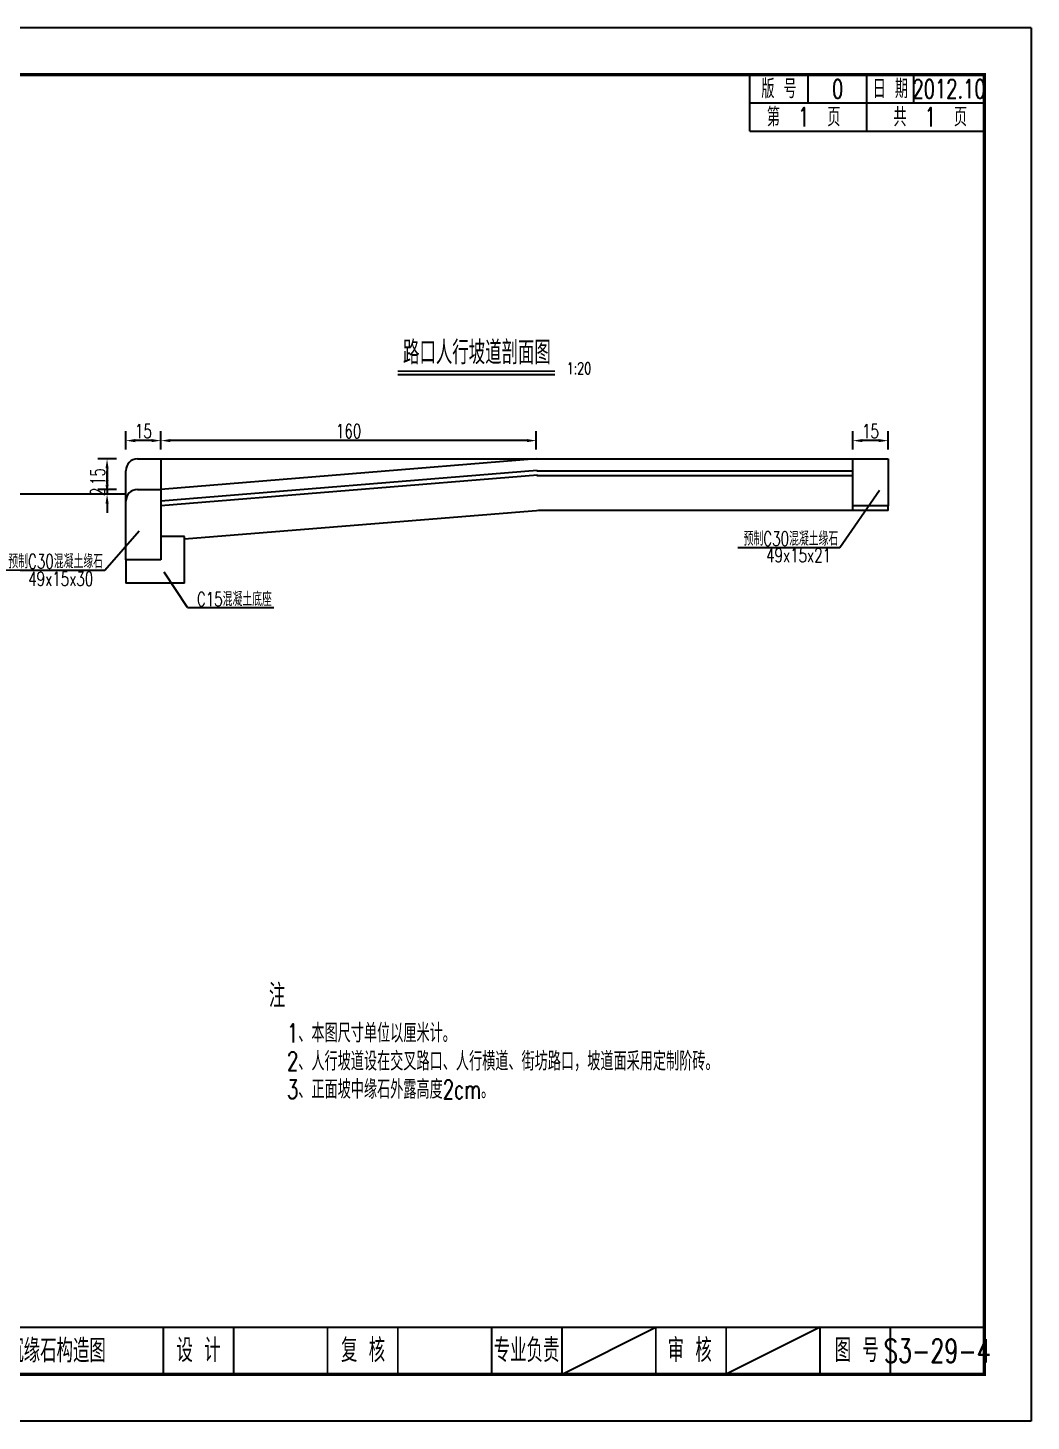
# Model space of a CAD drawing. Header units: millimetres. Extents: x 2287 to 3127, y 131 to 428.
# Drawn here: x 2913.4 to 3127.2, y 131.2 to 428.2 of the extents above; entities that cross this region are included whole.
import ezdxf
from ezdxf.enums import TextEntityAlignment as Align

# ---------------------------------------------------------------- set-up
doc = ezdxf.new("R2010")
doc.units = ezdxf.units.MM
doc.header["$LTSCALE"] = 5
for name, color, linetype in [('图框', 7, 'Continuous'), ('尺寸标注', 2, 'Continuous'), ('文字', 7, 'Continuous'), ('文字字符', 7, 'Continuous'), ('标注（黄）', 2, 'Continuous')]:
    doc.layers.add(name, color=color, linetype=linetype)
doc.styles.get("Standard").update_dxf_attribs({"font": 'simplex1.shx', "width": 0.7, "bigfont": 'hztxt.shx'})
doc.dimstyles.new('比例1：20', dxfattribs={"dimtxt": 3, "dimasz": 2, "dimexe": 2, "dimexo": 2, "dimgap": 0.5, "dimtad": 1, "dimlfac": 2, "dimzin": 13, "dimdsep": 46, "dimtxsty": 'Standard', "dimcen": -0.09, "dimclrd": 4, "dimclre": 4, "dimclrt": 7, "dimaunit": 1, "dimadec": 0, "dimazin": 0, "dimtfac": 0.0005, "dimtix": 1, "dimtmove": 2, "dimatfit": 3, "dimfxl": 0, "dimtolj": 1, "dimtzin": 13, "dimlwd": -1, "dimlwe": -1, "dimarcsym": 0})

# ---------------------------------------------------------------- blocks, each defined once
blk = doc.blocks.new('*D2')
at = {"layer": 'DEFPOINTS', "color": 0}
for p in [(3089.25, 340.24), (3089.25, 336.33), (3096.75, 336.33)]:
    blk.add_point(p, dxfattribs=at)
at = {"layer": '尺寸标注', "color": 4}
for p, q in [((3089.25, 338.33), (3089.25, 342.24)), ((3096.75, 338.33), (3096.75, 342.24)), ((3094.75, 340.24), (3091.25, 340.24))]:
    blk.add_line(p, q, dxfattribs=at)
for points in [[(3091.25, 340.58), (3091.25, 339.91), (3089.25, 340.24)], [(3094.75, 340.58), (3094.75, 339.91), (3096.75, 340.24)]]:
    blk.add_solid(points, dxfattribs=at)
at = {"layer": '尺寸标注', "color": 7, "insert": (3093, 342.24), "char_height": 3, "attachment_point": 5}
blk.add_mtext('\\A1;15', dxfattribs=at)
blk = doc.blocks.new('*D3')
at = {"layer": 'DEFPOINTS', "color": 0}
for p in [(2941.75, 340.24), (2941.75, 336.33), (3021.75, 336.33)]:
    blk.add_point(p, dxfattribs=at)
at = {"layer": '尺寸标注', "color": 4}
for p, q in [((2941.75, 338.33), (2941.75, 342.24)), ((3021.75, 338.33), (3021.75, 342.24)), ((3019.75, 340.24), (2943.75, 340.24))]:
    blk.add_line(p, q, dxfattribs=at)
for points in [[(2943.75, 340.58), (2943.75, 339.91), (2941.75, 340.24)], [(3019.75, 340.58), (3019.75, 339.91), (3021.75, 340.24)]]:
    blk.add_solid(points, dxfattribs=at)
at = {"layer": '尺寸标注', "color": 7, "insert": (2981.75, 342.24), "char_height": 3, "attachment_point": 5}
blk.add_mtext('\\A1;160', dxfattribs=at)
blk = doc.blocks.new('*D4')
at = {"layer": 'DEFPOINTS', "color": 0}
for p in [(2934.25, 340.24), (2934.25, 336.33), (2941.75, 336.33)]:
    blk.add_point(p, dxfattribs=at)
at = {"layer": '尺寸标注', "color": 4}
for p, q in [((2934.25, 338.33), (2934.25, 342.24)), ((2941.75, 338.33), (2941.75, 342.24)), ((2939.75, 340.24), (2936.25, 340.24))]:
    blk.add_line(p, q, dxfattribs=at)
for points in [[(2936.25, 340.58), (2936.25, 339.91), (2934.25, 340.24)], [(2939.75, 340.58), (2939.75, 339.91), (2941.75, 340.24)]]:
    blk.add_solid(points, dxfattribs=at)
at = {"layer": '尺寸标注', "color": 7, "insert": (2938, 342.24), "char_height": 3, "attachment_point": 5}
blk.add_mtext('\\A1;15', dxfattribs=at)
blk = doc.blocks.new('*D5')
at = {"layer": 'DEFPOINTS', "color": 0}
for p in [(2934.25, 329.83), (2930.26, 328.83), (2934.25, 328.83)]:
    blk.add_point(p, dxfattribs=at)
at = {"layer": '尺寸标注', "color": 4}
for p, q in [((2930.26, 331.83), (2930.26, 333.83)), ((2932.25, 329.83), (2928.26, 329.83)), ((2930.26, 329.83), (2930.26, 328.83)), ((2932.25, 328.83), (2928.26, 328.83)), ((2930.26, 326.83), (2930.26, 324.83))]:
    blk.add_line(p, q, dxfattribs=at)
for points in [[(2929.93, 331.83), (2930.59, 331.83), (2930.26, 329.83)], [(2929.93, 326.83), (2930.59, 326.83), (2930.26, 328.83)]]:
    blk.add_solid(points, dxfattribs=at)
at = {"layer": '尺寸标注', "color": 7, "insert": (2928.26, 329.33), "char_height": 3, "attachment_point": 5, "rotation": 90}
blk.add_mtext('\\A1;2', dxfattribs=at)
blk = doc.blocks.new('*D6')
at = {"layer": 'DEFPOINTS', "color": 0}
for p in [(2934.25, 336.33), (2930.26, 328.83), (2934.25, 328.83)]:
    blk.add_point(p, dxfattribs=at)
at = {"layer": '尺寸标注', "color": 4}
for p, q in [((2932.25, 336.33), (2928.26, 336.33)), ((2930.26, 334.33), (2930.26, 330.83)), ((2932.25, 328.83), (2928.26, 328.83))]:
    blk.add_line(p, q, dxfattribs=at)
for points in [[(2929.93, 334.33), (2930.59, 334.33), (2930.26, 336.33)], [(2929.93, 330.83), (2930.59, 330.83), (2930.26, 328.83)]]:
    blk.add_solid(points, dxfattribs=at)
at = {"layer": '尺寸标注', "color": 7, "insert": (2928.26, 332.58), "char_height": 3, "attachment_point": 5, "rotation": 90}
blk.add_mtext('\\A1;15', dxfattribs=at)
blk = doc.blocks.new('series')
at = {"width": 0.75}
for tag, height, p in [('页码', 4, (-35, -19)), ('图名', 5, (-220, -282)), ('图号', 5, (-20, -282))]:
    blk.add_attdef(tag, text='', height=height, dxfattribs=at).set_placement(p, align=Align.MIDDLE_CENTER)

msp = doc.modelspace()

# ---------------------------------------------------------------- linework, layer by layer
at = {"color": 0}
for p, q in [((3127.2425, 428.2291), (2707.2425, 428.2291)), ((3127.2425, 428.2291), (3127.2425, 131.2291)), ((3127.2425, 131.2291), (2707.2425, 131.2291)), ((3127.2425, 131.2291), (2707.2425, 131.2291))]:
    msp.add_line(p, q, dxfattribs=at)
at = {"layer": '图框'}
for p, q in [((3067.2425, 406.2291), (3067.2425, 418.2291)), ((3079.7425, 412.2291), (3079.7425, 418.2291)), ((3092.2425, 412.2291), (3092.2425, 418.2291)), ((3102.2425, 412.2291), (3102.2425, 418.2291)), ((3067.2425, 412.2291), (3117.2425, 412.2291)), ((3092.2425, 406.2291), (3092.2425, 412.2291)), ((3067.2425, 406.2291), (3117.2425, 406.2291)), ((3027.2425, 141.2291), (3047.2425, 151.2291)), ((3082.2425, 151.2291), (3062.2425, 141.2291))]:
    msp.add_line(p, q, dxfattribs=at)
for points, const_width in [([(3117.2425, 418.2291), (2737.2425, 418.2291), (2737.2425, 141.2291), (3117.2425, 141.2291), (3117.2425, 418.2291)], 0.7), ([(2737.2425, 151.2291), (3117.2425, 151.2291)], 0.4), ([(2942.2425, 141.2291), (2942.2425, 151.2291)], 0.4), ([(2957.2425, 141.2291), (2957.2425, 151.2291)], 0.4), ([(2977.2425, 141.2291), (2977.2425, 151.2291)], 0.4), ([(2992.2425, 141.2291), (2992.2425, 151.2291)], 0.4), ([(3012.2425, 141.2291), (3012.2425, 151.2291)], 0.4), ([(3012.2425, 141.2291), (3012.2425, 151.2291)], 0.4), ([(3027.2425, 141.2291), (3027.2425, 151.2291)], 0.4), ([(3047.2425, 141.2291), (3047.2425, 151.2291)], 0.4), ([(3062.2425, 141.2291), (3062.2425, 151.2291)], 0.4), ([(3082.2425, 141.2291), (3082.2425, 151.2291)], 0.4), ([(3097.2425, 141.2291), (3097.2425, 151.2291)], 0.4)]:
    msp.add_lwpolyline(points, dxfattribs=dict(at, const_width=const_width))
at = {"layer": '尺寸标注', "color": 1}
for p, q in [((2936.7537, 336.335), (2941.7537, 336.335)), ((2941.7537, 336.335), (2941.7537, 321.335)), ((2941.7537, 336.335), (3096.7537, 336.335)), ((3021.7537, 336.335), (2941.7537, 329.835)), ((3089.2537, 326.335), (3089.2537, 336.335)), ((3096.7537, 336.335), (3096.7537, 326.335)), ((2934.2537, 321.335), (2934.2537, 333.835)), ((2936.7537, 329.835), (2941.7537, 329.835)), ((2941.7537, 329.835), (2941.7537, 314.835)), ((2934.2537, 314.835), (2934.2537, 327.335)), ((3096.7537, 326.335), (3089.2537, 326.335)), ((2946.7537, 319.835), (2941.7537, 319.835)), ((2946.7537, 309.835), (2946.7537, 319.835)), ((2941.7537, 314.835), (2934.2537, 314.835)), ((2934.2537, 314.835), (2934.2537, 309.835)), ((2946.7537, 309.835), (2934.2537, 309.835))]:
    msp.add_line(p, q, dxfattribs=at)
at = {"layer": '尺寸标注'}
for p, q in [((3021.9562, 333.8432), (2941.7537, 327.3268)), ((3022.0371, 332.8465), (2941.7537, 326.3235)), ((3021.8551, 333.835), (3089.2537, 333.835)), ((3021.8957, 332.835), (3089.2537, 332.835)), ((3086.4801, 317.4875), (3094.9324, 329.691)), ((2934.2537, 328.835), (2898.8821, 328.835)), ((3022.6445, 325.3711), (2946.7537, 319.205)), ((3089.2537, 325.335), (3022.1998, 325.335)), ((3089.2537, 325.335), (3089.2537, 326.335)), ((3096.7537, 325.335), (3089.2537, 325.335)), ((3096.7537, 325.335), (3096.7537, 326.335)), ((2929.769, 312.6029), (2937.0728, 321.0314)), ((3064.7515, 317.4875), (3086.4801, 317.4875)), ((2907.821, 312.6029), (2929.769, 312.6029)), ((2947.4365, 304.6586), (2942.4125, 312.1888)), ((2947.4365, 304.6586), (2965.8201, 304.6586))]:
    msp.add_line(p, q, dxfattribs=at)
at = {"layer": '尺寸标注', "color": 1}
for centre in [(2936.7537, 333.835), (2936.7537, 327.335)]:
    msp.add_arc(centre, 2.5, 90, 180, dxfattribs=at)
at = {"layer": '文字字符', "linetype": 'Continuous', "const_width": 0.4}
msp.add_lwpolyline([(2992.2227, 355.051), (3025.7234, 355.051)], dxfattribs=at)
at = {"layer": '文字字符', "linetype": 'Continuous'}
msp.add_lwpolyline([(2992.2227, 354.3552), (3025.7234, 354.3552)], dxfattribs=at)

# ---------------------------------------------------------------- block references
at = {"layer": '图框'}
ref = msp.add_blockref('series', (3127.2425, 428.2291), dxfattribs=at)
ref.add_attrib('页码', '第  1  页     共  1  页', dxfattribs={"layer": '0', "height": 4, "width": 0.7}).set_placement((3092.2425, 409.2291), align=Align.MIDDLE_CENTER)
ref.add_attrib('图名', '人行道出入口下沉缘石构造图', dxfattribs={"layer": '0', "height": 5, "width": 0.7}).set_placement((2907.2425, 146.2291), align=Align.MIDDLE_CENTER)
ref.add_attrib('图号', 'S3-29-4', dxfattribs={"layer": '0', "height": 5, "width": 0.7}).set_placement((3107.2425, 146.2291), align=Align.MIDDLE_CENTER)

# ---------------------------------------------------------------- texts
at = {"width": 0.7}
for s, p in [('预制C30混凝土缘石', (3065.9463, 317.8383)), ('预制C30混凝土缘石', (2909.2136, 313.0048)), ('49x15x21', (3070.7385, 314.3082)), ('49x15x30', (2913.4462, 309.2713)), ('C15混凝土底座', (2949.4065, 304.9574))]:
    msp.add_text(s, height=3, dxfattribs=at).set_placement(p)
at = {"layer": '图框', "width": 0.7}
for s, height, p in [('版 号', 4, (3073.4925, 415.2291)), ('0', 4, (3085.9925, 415.2291)), ('日 期', 4, (3097.2425, 415.2291)), ('2012.10', 4, (3109.7425, 415.2291)), ('设 计', 5, (2949.7433, 146.3236)), ('复 核', 5, (2984.8381, 146.3236)), ('专业负责', 5, (3019.6889, 146.3236)), ('审 核', 5, (3054.4627, 146.3236)), ('图 号', 5, (3090.0818, 146.3236))]:
    msp.add_text(s, height=height, dxfattribs=at).set_placement(p, align=Align.MIDDLE_CENTER)
at = {"layer": '文字', "width": 0.7}
msp.add_text('路口人行坡道剖面图', height=5, dxfattribs=at).set_placement((3009.1013, 359.2727), align=Align.MIDDLE)
at = {"layer": '文字字符', "width": 0.7}
for s, height, p in [('注', 5, (2964.753, 219.4209)), ('1、本图尺寸单位以厘米计。', 4, (2968.6169, 211.9536)), ('2、人行坡道设在交叉路口、人行横道、街坊路口，坡道面采用定制阶砖。', 4, (2968.6169, 205.9536)), ('3、正面坡中缘石外露高度2cm。', 4, (2968.6169, 199.9536))]:
    msp.add_text(s, height=height, dxfattribs=at).set_placement(p)
at = {"layer": '标注（黄）', "color": 7, "width": 0.7}
msp.add_text('1:20', height=2.5, dxfattribs=at).set_placement((3030.8526, 355.6469), align=Align.MIDDLE)

# ---------------------------------------------------------------- dimensions: what is measured, and where the dimension line sits
at = {"layer": '尺寸标注'}
for base, p1, p2, picture, middle in [((2934.2537, 340.2427), (2941.7537, 336.335), (2934.2537, 336.335), '*D4', (2938.0037, 342.2427)), ((2941.7537, 340.2427), (3021.7537, 336.335), (2941.7537, 336.335), '*D3', (2981.7537, 342.2427)), ((3089.2537, 340.2427), (3096.7537, 336.335), (3089.2537, 336.335), '*D2', (3093.0037, 342.2427))]:
    dim = msp.add_linear_dim(base=base, p1=p1, p2=p2, dimstyle='比例1：20', override={"dimtxsty": 'Standard'}, dxfattribs=at)
    dim.commit()
    dim.dimension.update_dxf_attribs({"geometry": picture, "text_midpoint": middle})
for p1, picture, middle in [((2934.2537, 336.335), '*D6', (2928.2588, 332.585)), ((2934.2537, 329.835), '*D5', (2928.2588, 329.335))]:
    dim = msp.add_linear_dim(base=(2930.2588, 328.835), p1=p1, p2=(2934.2537, 328.835), angle=90, dimstyle='比例1：20', override={"dimtxsty": 'Standard'}, dxfattribs=at)
    dim.commit()
    dim.dimension.update_dxf_attribs({"geometry": picture, "text_midpoint": middle})

doc.saveas('drawing.dxf')
